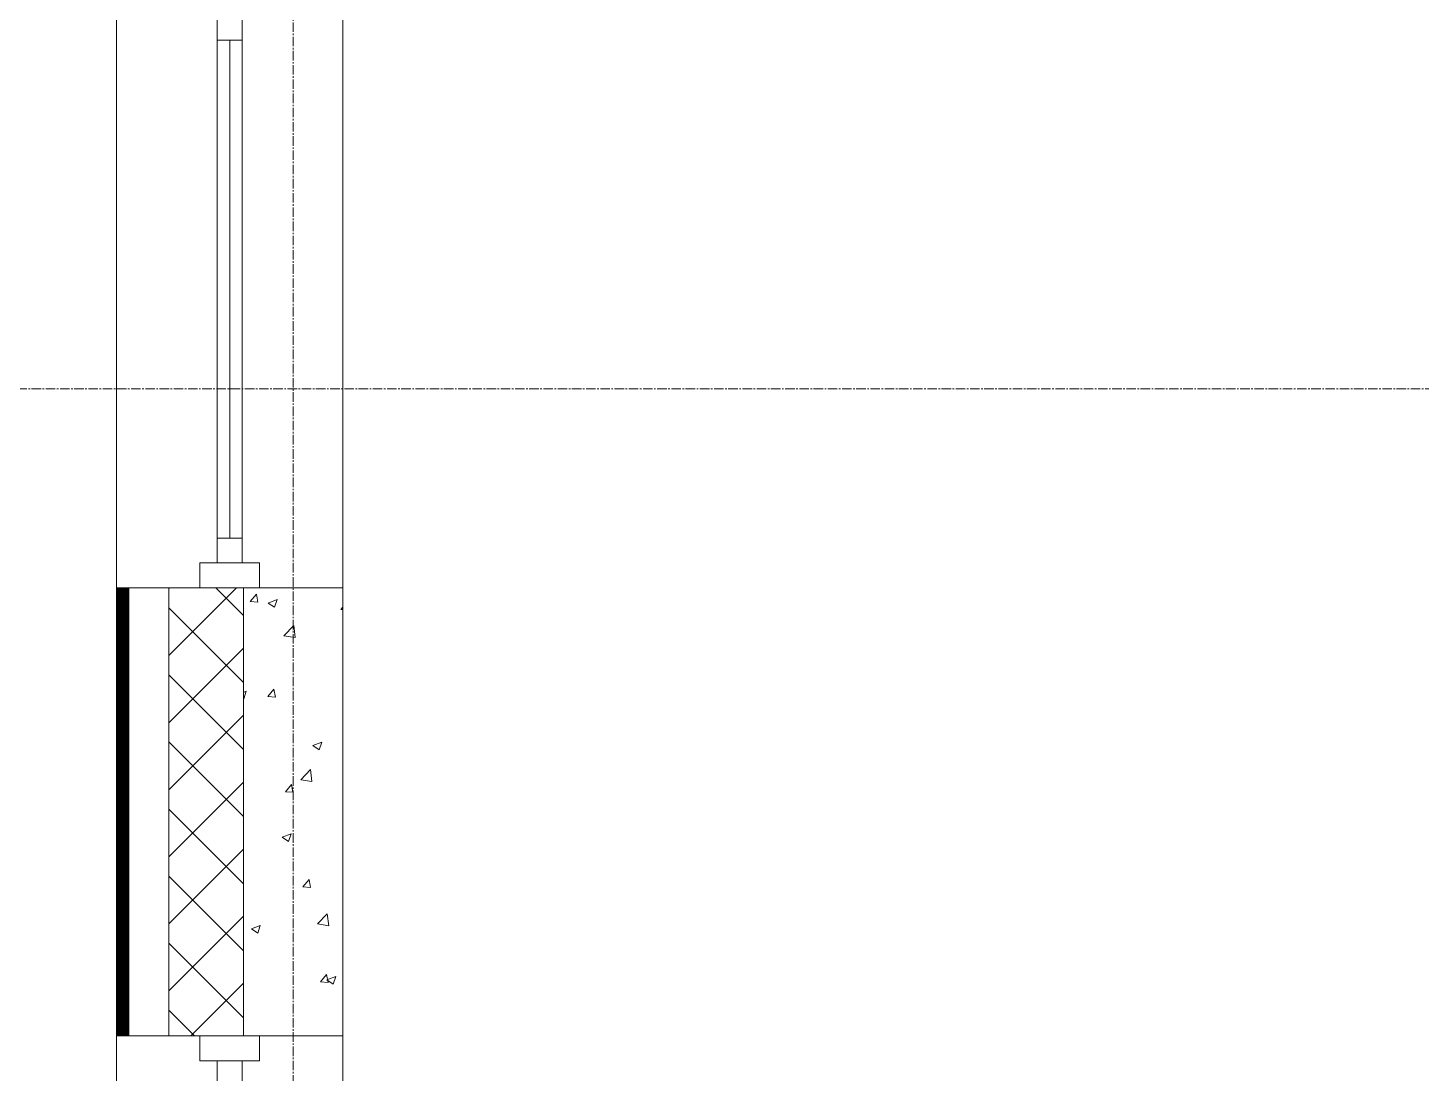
# Model space of a CAD drawing. Header units: millimetres. Extents: x 470010 to 1231400, y -134005 to 421770.
# Drawn here: x 508521 to 511321, y -123177 to -121077 of the extents above; entities that cross this region are included whole.
import ezdxf

# ---------------------------------------------------------------- set-up
doc = ezdxf.new("R2010")
doc.units = ezdxf.units.MM
doc.linetypes.add('CENTER2', pattern=[28.575, 19.05, -3.175, 3.175, -3.175])
for name, color, linetype, lineweight in [('A-Wall_Материал_Газоблок_Контур', 250, 'Continuous', 0), ('АР_Окна', 4, 'Continuous', 5), ('АР_Стены ПЕНОблок', 52, 'Continuous', 20), ('АР_Тонкая', 254, 'Continuous', 5), ('АР_Утеплитель', 31, 'Continuous', 0), ('АР_Штриховка', 8, 'Continuous', 0)]:
    doc.layers.add(name, color=color, linetype=linetype, lineweight=lineweight)
doc.layers.add('АР_Оси_РД_100', color=7, linetype='Continuous', lineweight=0, true_color=0x525252)

msp = doc.modelspace()

# ---------------------------------------------------------------- linework, layer by layer
at = {"layer": 'A-Wall_Материал_Газоблок_Контур', "color": 18, "linetype": 'Continuous', "lineweight": 0, "true_color": 0x000000}
for p, q in [((508698.932, -121001.687), (508698.932, -122201.687)), ((509153.932, -122201.687), (509153.932, -121001.687)), ((508698.932, -123101.687), (508698.932, -124301.687)), ((509153.932, -124301.687), (509153.932, -123101.687))]:
    msp.add_line(p, q, dxfattribs=at)
at = {"layer": 'АР_Окна', "color": 18, "linetype": 'Continuous', "lineweight": 5, "true_color": 0x000000}
for p, q in [((508698.932, -121001.687), (508698.932, -122201.687)), ((509153.932, -121001.687), (509153.932, -122201.687)), ((508901.432, -121101.687), (508951.432, -121101.687)), ((508926.432, -121101.687), (508926.432, -122101.687)), ((508901.432, -122101.687), (508951.432, -122101.687)), ((508698.932, -123101.687), (508698.932, -124301.687)), ((509153.932, -123101.687), (509153.932, -124301.687))]:
    msp.add_line(p, q, dxfattribs=at)
for points in [[(508901.432, -121051.687), (508951.432, -121051.687), (508951.432, -122151.687), (508901.432, -122151.687)], [(508986.432, -122151.687), (508986.432, -122201.687), (508866.432, -122201.687), (508866.432, -122151.687)], [(508986.432, -123151.687), (508986.432, -123101.687), (508866.432, -123101.687), (508866.432, -123151.687)], [(508901.432, -123151.687), (508951.432, -123151.687), (508951.432, -124251.687), (508901.432, -124251.687)]]:
    msp.add_lwpolyline(points, close=True, dxfattribs=at)
at = {"layer": 'АР_Оси_РД_100', "linetype": 'CENTER2'}
for p, q in [((509053.933, -133315.052), (509053.933, -98801.687)), ((503098.975, -121801.687), (538608.933, -121801.687))]:
    msp.add_line(p, q, dxfattribs=at)
at = {"layer": 'АР_Стены ПЕНОблок', "color": 18, "linetype": 'Continuous', "lineweight": 20, "true_color": 0x000000}
for p, q in [((509153.932, -122201.687), (508953.932, -122201.687)), ((508953.932, -122201.687), (508953.932, -123101.687)), ((509153.932, -123101.687), (509153.932, -122201.687)), ((508953.932, -123101.687), (509153.932, -123101.687))]:
    msp.add_line(p, q, dxfattribs=at)
at = {"layer": 'АР_Тонкая', "color": 18, "linetype": 'Continuous', "lineweight": 5, "true_color": 0x000000}
for p, q in [((508723.932, -122201.687), (508698.932, -122201.687)), ((508698.932, -122201.687), (508698.932, -123101.687)), ((508803.932, -122201.687), (508723.932, -122201.687)), ((508723.932, -122201.687), (508723.932, -123101.687)), ((508723.932, -123101.687), (508723.932, -122201.687)), ((508803.932, -123101.687), (508803.932, -122201.687)), ((508698.932, -123101.687), (508723.932, -123101.687)), ((508723.932, -123101.687), (508803.932, -123101.687))]:
    msp.add_line(p, q, dxfattribs=at)
at = {"layer": 'АР_Утеплитель', "color": 18, "linetype": 'Continuous', "lineweight": 0, "true_color": 0x000000}
for p, q in [((508953.932, -122201.687), (508803.932, -122201.687)), ((508803.932, -122201.687), (508803.932, -123101.687)), ((508953.932, -123101.687), (508953.932, -122201.687)), ((508803.932, -123101.687), (508953.932, -123101.687))]:
    msp.add_line(p, q, dxfattribs=at)
at = {"layer": 'АР_Штриховка', "color": 18, "linetype": 'Continuous', "lineweight": 0, "true_color": 0x000000}
for p, q in [((508698.932, -122202.687), (508723.932, -122202.687)), ((508698.932, -122203.687), (508723.932, -122203.687)), ((508698.932, -122204.687), (508723.932, -122204.687)), ((508698.932, -122205.687), (508723.932, -122205.687)), ((508698.932, -122206.687), (508723.932, -122206.687)), ((508698.932, -122207.687), (508723.932, -122207.687)), ((508698.932, -122208.687), (508723.932, -122208.687)), ((508698.932, -122209.687), (508723.932, -122209.687)), ((508698.932, -122210.687), (508723.932, -122210.687)), ((508698.932, -122211.687), (508723.932, -122211.687)), ((508698.932, -122212.687), (508723.932, -122212.687)), ((508698.932, -122213.687), (508723.932, -122213.687)), ((508698.932, -122214.687), (508723.932, -122214.687)), ((508698.932, -122215.687), (508723.932, -122215.687)), ((508698.932, -122216.687), (508723.932, -122216.687)), ((508698.932, -122217.687), (508723.932, -122217.687)), ((508698.932, -122218.687), (508723.932, -122218.687)), ((508698.932, -122219.687), (508723.932, -122219.687)), ((508698.932, -122220.687), (508723.932, -122220.687)), ((508803.932, -122203.184), (508805.429, -122201.687)), ((508803.932, -122337.887), (508940.133, -122201.687)), ((508953.932, -122257.295), (508898.324, -122201.687)), ((508967.791, -122229.098), (508980.036, -122214.505)), ((508983.023, -122230.417), (508980.086, -122214.496)), ((508698.932, -122221.687), (508723.932, -122221.687)), ((508698.932, -122222.687), (508723.932, -122222.687)), ((508698.932, -122223.687), (508723.932, -122223.687)), ((508698.932, -122224.687), (508723.932, -122224.687)), ((508698.932, -122225.687), (508723.932, -122225.687)), ((508698.932, -122226.687), (508723.932, -122226.687)), ((508698.932, -122227.687), (508723.932, -122227.687)), ((508698.932, -122228.687), (508723.932, -122228.687)), ((508698.932, -122229.687), (508723.932, -122229.687)), ((508698.932, -122230.687), (508723.932, -122230.687)), ((508698.932, -122231.687), (508723.932, -122231.687)), ((508698.932, -122232.687), (508723.932, -122232.687)), ((508698.932, -122233.687), (508723.932, -122233.687)), ((508698.932, -122234.687), (508723.932, -122234.687)), ((508698.932, -122235.687), (508723.932, -122235.687)), ((508698.932, -122236.687), (508723.932, -122236.687)), ((508698.932, -122237.687), (508723.932, -122237.687)), ((508698.932, -122238.687), (508723.932, -122238.687)), ((508698.932, -122239.687), (508723.932, -122239.687)), ((508698.932, -122240.687), (508723.932, -122240.687)), ((508698.932, -122241.687), (508723.932, -122241.687)), ((508698.932, -122242.687), (508723.932, -122242.687)), ((508698.932, -122243.687), (508723.932, -122243.687)), ((508698.932, -122244.687), (508723.932, -122244.687)), ((508698.932, -122245.687), (508723.932, -122245.687)), ((508698.932, -122246.687), (508723.932, -122246.687)), ((508698.932, -122247.687), (508723.932, -122247.687)), ((508698.932, -122248.687), (508723.932, -122248.687)), ((508953.932, -122391.999), (508803.932, -122241.999)), ((508967.791, -122229.098), (508982.973, -122230.426)), ((509003.772, -122232.216), (509016.407, -122240.738)), ((509003.778, -122232.203), (509021.563, -122225.376)), ((509016.409, -122240.739), (509021.559, -122225.39)), ((509149.975, -122245.037), (509153.932, -122240.321)), ((509149.975, -122245.037), (509153.932, -122245.383)), ((508698.932, -122249.687), (508723.932, -122249.687)), ((508698.932, -122250.687), (508723.932, -122250.687)), ((508698.932, -122251.687), (508723.932, -122251.687)), ((508698.932, -122252.687), (508723.932, -122252.687)), ((508698.932, -122253.687), (508723.932, -122253.687)), ((508698.932, -122254.687), (508723.932, -122254.687)), ((508698.932, -122255.687), (508723.932, -122255.687)), ((508698.932, -122256.687), (508723.932, -122256.687)), ((508698.932, -122257.687), (508723.932, -122257.687)), ((508698.932, -122258.687), (508723.932, -122258.687)), ((508698.932, -122259.687), (508723.932, -122259.687)), ((508698.932, -122260.687), (508723.932, -122260.687)), ((508698.932, -122261.687), (508723.932, -122261.687)), ((508698.932, -122262.687), (508723.932, -122262.687)), ((508698.932, -122263.687), (508723.932, -122263.687)), ((508698.932, -122264.687), (508723.932, -122264.687)), ((508698.932, -122265.687), (508723.932, -122265.687)), ((508698.932, -122266.687), (508723.932, -122266.687)), ((508698.932, -122267.687), (508723.932, -122267.687)), ((508698.932, -122268.687), (508723.932, -122268.687)), ((508698.932, -122269.687), (508723.932, -122269.687)), ((508698.932, -122270.687), (508723.932, -122270.687)), ((508698.932, -122271.687), (508723.932, -122271.687)), ((508698.932, -122272.687), (508723.932, -122272.687)), ((508698.932, -122273.687), (508723.932, -122273.687)), ((508698.932, -122274.687), (508723.932, -122274.687)), ((508698.932, -122275.687), (508723.932, -122275.687)), ((508698.932, -122276.687), (508723.932, -122276.687)), ((508698.932, -122277.687), (508723.932, -122277.687)), ((508698.932, -122278.687), (508723.932, -122278.687)), ((508698.932, -122279.687), (508723.932, -122279.687)), ((508698.932, -122280.687), (508723.932, -122280.687)), ((508698.932, -122281.687), (508723.932, -122281.687)), ((508698.932, -122282.687), (508723.932, -122282.687)), ((508698.932, -122283.687), (508723.932, -122283.687)), ((508698.932, -122284.687), (508723.932, -122284.687)), ((508698.932, -122285.687), (508723.932, -122285.687)), ((508698.932, -122286.687), (508723.932, -122286.687)), ((508698.932, -122287.687), (508723.932, -122287.687)), ((508698.932, -122288.687), (508723.932, -122288.687)), ((508698.932, -122289.687), (508723.932, -122289.687)), ((508698.932, -122290.687), (508723.932, -122290.687)), ((508698.932, -122291.687), (508723.932, -122291.687)), ((508698.932, -122292.687), (508723.932, -122292.687)), ((508698.932, -122293.687), (508723.932, -122293.687)), ((508698.932, -122294.687), (508723.932, -122294.687)), ((508698.932, -122295.687), (508723.932, -122295.687)), ((508698.932, -122296.687), (508723.932, -122296.687)), ((508698.932, -122297.687), (508723.932, -122297.687)), ((508698.932, -122298.687), (508723.932, -122298.687)), ((508698.932, -122299.687), (508723.932, -122299.687)), ((508698.932, -122300.687), (508723.932, -122300.687)), ((508698.932, -122301.687), (508723.932, -122301.687)), ((508698.932, -122302.687), (508723.932, -122302.687)), ((508698.932, -122303.687), (508723.932, -122303.687)), ((508698.932, -122304.687), (508723.932, -122304.687)), ((509035.376, -122298.071), (509055.159, -122277.452)), ((509035.385, -122298.091), (509057.975, -122301.594)), ((509057.978, -122301.573), (509055.172, -122277.45)), ((508698.932, -122305.687), (508723.932, -122305.687)), ((508698.932, -122306.687), (508723.932, -122306.687)), ((508698.932, -122307.687), (508723.932, -122307.687)), ((508698.932, -122308.687), (508723.932, -122308.687)), ((508698.932, -122309.687), (508723.932, -122309.687)), ((508698.932, -122310.687), (508723.932, -122310.687)), ((508698.932, -122311.687), (508723.932, -122311.687)), ((508698.932, -122312.687), (508723.932, -122312.687)), ((508698.932, -122313.687), (508723.932, -122313.687)), ((508698.932, -122314.687), (508723.932, -122314.687)), ((508698.932, -122315.687), (508723.932, -122315.687)), ((508698.932, -122316.687), (508723.932, -122316.687)), ((508698.932, -122317.687), (508723.932, -122317.687)), ((508698.932, -122318.687), (508723.932, -122318.687)), ((508698.932, -122319.687), (508723.932, -122319.687)), ((508698.932, -122320.687), (508723.932, -122320.687)), ((508698.932, -122321.687), (508723.932, -122321.687)), ((508698.932, -122322.687), (508723.932, -122322.687)), ((508698.932, -122323.687), (508723.932, -122323.687)), ((508698.932, -122324.687), (508723.932, -122324.687)), ((508698.932, -122325.687), (508723.932, -122325.687)), ((508698.932, -122326.687), (508723.932, -122326.687)), ((508698.932, -122327.687), (508723.932, -122327.687)), ((508698.932, -122328.687), (508723.932, -122328.687)), ((508698.932, -122329.687), (508723.932, -122329.687)), ((508698.932, -122330.687), (508723.932, -122330.687)), ((508698.932, -122331.687), (508723.932, -122331.687)), ((508698.932, -122332.687), (508723.932, -122332.687)), ((508803.932, -122472.591), (508953.932, -122322.591)), ((508698.932, -122333.687), (508723.932, -122333.687)), ((508698.932, -122334.687), (508723.932, -122334.687)), ((508698.932, -122335.687), (508723.932, -122335.687)), ((508698.932, -122336.687), (508723.932, -122336.687)), ((508698.932, -122337.687), (508723.932, -122337.687)), ((508698.932, -122338.687), (508723.932, -122338.687)), ((508698.932, -122339.687), (508723.932, -122339.687)), ((508698.932, -122340.687), (508723.932, -122340.687)), ((508698.932, -122341.687), (508723.932, -122341.687)), ((508698.932, -122342.687), (508723.932, -122342.687)), ((508698.932, -122343.687), (508723.932, -122343.687)), ((508698.932, -122344.687), (508723.932, -122344.687)), ((508698.932, -122345.687), (508723.932, -122345.687)), ((508698.932, -122346.687), (508723.932, -122346.687)), ((508698.932, -122347.687), (508723.932, -122347.687)), ((508698.932, -122348.687), (508723.932, -122348.687)), ((508698.932, -122349.687), (508723.932, -122349.687)), ((508698.932, -122350.687), (508723.932, -122350.687)), ((508698.932, -122351.687), (508723.932, -122351.687)), ((508698.932, -122352.687), (508723.932, -122352.687)), ((508698.932, -122353.687), (508723.932, -122353.687)), ((508698.932, -122354.687), (508723.932, -122354.687)), ((508698.932, -122355.687), (508723.932, -122355.687)), ((508698.932, -122356.687), (508723.932, -122356.687)), ((508698.932, -122357.687), (508723.932, -122357.687)), ((508698.932, -122358.687), (508723.932, -122358.687)), ((508698.932, -122359.687), (508723.932, -122359.687)), ((508698.932, -122360.687), (508723.932, -122360.687)), ((508698.932, -122361.687), (508723.932, -122361.687)), ((508698.932, -122362.687), (508723.932, -122362.687)), ((508698.932, -122363.687), (508723.932, -122363.687)), ((508698.932, -122364.687), (508723.932, -122364.687)), ((508698.932, -122365.687), (508723.932, -122365.687)), ((508698.932, -122366.687), (508723.932, -122366.687)), ((508698.932, -122367.687), (508723.932, -122367.687)), ((508698.932, -122368.687), (508723.932, -122368.687)), ((508698.932, -122369.687), (508723.932, -122369.687)), ((508698.932, -122370.687), (508723.932, -122370.687)), ((508698.932, -122371.687), (508723.932, -122371.687)), ((508698.932, -122372.687), (508723.932, -122372.687)), ((508698.932, -122373.687), (508723.932, -122373.687)), ((508698.932, -122374.687), (508723.932, -122374.687)), ((508698.932, -122375.687), (508723.932, -122375.687)), ((508698.932, -122376.687), (508723.932, -122376.687)), ((508698.932, -122377.687), (508723.932, -122377.687)), ((508698.932, -122378.687), (508723.932, -122378.687)), ((508698.932, -122379.687), (508723.932, -122379.687)), ((508698.932, -122380.687), (508723.932, -122380.687)), ((508698.932, -122381.687), (508723.932, -122381.687)), ((508698.932, -122382.687), (508723.932, -122382.687)), ((508698.932, -122383.687), (508723.932, -122383.687)), ((508698.932, -122384.687), (508723.932, -122384.687)), ((508698.932, -122385.687), (508723.932, -122385.687)), ((508698.932, -122386.687), (508723.932, -122386.687)), ((508698.932, -122387.687), (508723.932, -122387.687)), ((508698.932, -122388.687), (508723.932, -122388.687)), ((508953.932, -122526.703), (508803.932, -122376.703)), ((508698.932, -122389.687), (508723.932, -122389.687)), ((508698.932, -122390.687), (508723.932, -122390.687)), ((508698.932, -122391.687), (508723.932, -122391.687)), ((508698.932, -122392.687), (508723.932, -122392.687)), ((508698.932, -122393.687), (508723.932, -122393.687)), ((508698.932, -122394.687), (508723.932, -122394.687)), ((508698.932, -122395.687), (508723.932, -122395.687)), ((508698.932, -122396.687), (508723.932, -122396.687)), ((508698.932, -122397.687), (508723.932, -122397.687)), ((508698.932, -122398.687), (508723.932, -122398.687)), ((508698.932, -122399.687), (508723.932, -122399.687)), ((508698.932, -122400.687), (508723.932, -122400.687)), ((508698.932, -122401.687), (508723.932, -122401.687)), ((508698.932, -122402.687), (508723.932, -122402.687)), ((508698.932, -122403.687), (508723.932, -122403.687)), ((508698.932, -122404.687), (508723.932, -122404.687)), ((508698.932, -122405.687), (508723.932, -122405.687)), ((508698.932, -122406.687), (508723.932, -122406.687)), ((508698.932, -122407.687), (508723.932, -122407.687)), ((508698.932, -122408.687), (508723.932, -122408.687)), ((508698.932, -122409.687), (508723.932, -122409.687)), ((508698.932, -122410.687), (508723.932, -122410.687)), ((508698.932, -122411.687), (508723.932, -122411.687)), ((508698.932, -122412.687), (508723.932, -122412.687)), ((508698.932, -122413.687), (508723.932, -122413.687)), ((508698.932, -122414.687), (508723.932, -122414.687)), ((508698.932, -122415.687), (508723.932, -122415.687)), ((508698.932, -122416.687), (508723.932, -122416.687)), ((508953.932, -122411.802), (508959.761, -122409.564)), ((508954.607, -122424.927), (508959.757, -122409.578)), ((509003.034, -122420.155), (509015.279, -122405.561)), ((509018.266, -122421.474), (509015.329, -122405.553)), ((508698.932, -122417.687), (508723.932, -122417.687)), ((508698.932, -122418.687), (508723.932, -122418.687)), ((508698.932, -122419.687), (508723.932, -122419.687)), ((508698.932, -122420.687), (508723.932, -122420.687)), ((508698.932, -122421.687), (508723.932, -122421.687)), ((508698.932, -122422.687), (508723.932, -122422.687)), ((508698.932, -122423.687), (508723.932, -122423.687)), ((508698.932, -122424.687), (508723.932, -122424.687)), ((508698.932, -122425.687), (508723.932, -122425.687)), ((508698.932, -122426.687), (508723.932, -122426.687)), ((508698.932, -122427.687), (508723.932, -122427.687)), ((508698.932, -122428.687), (508723.932, -122428.687)), ((508698.932, -122429.687), (508723.932, -122429.687)), ((508698.932, -122430.687), (508723.932, -122430.687)), ((508698.932, -122431.687), (508723.932, -122431.687)), ((508698.932, -122432.687), (508723.932, -122432.687)), ((508698.932, -122433.687), (508723.932, -122433.687)), ((508698.932, -122434.687), (508723.932, -122434.687)), ((508698.932, -122435.687), (508723.932, -122435.687)), ((508698.932, -122436.687), (508723.932, -122436.687)), ((508698.932, -122437.687), (508723.932, -122437.687)), ((508698.932, -122438.687), (508723.932, -122438.687)), ((508698.932, -122439.687), (508723.932, -122439.687)), ((508698.932, -122440.687), (508723.932, -122440.687)), ((508698.932, -122441.687), (508723.932, -122441.687)), ((508698.932, -122442.687), (508723.932, -122442.687)), ((508698.932, -122443.687), (508723.932, -122443.687)), ((508698.932, -122444.687), (508723.932, -122444.687)), ((508953.932, -122424.473), (508954.605, -122424.926)), ((509003.034, -122420.155), (509018.216, -122421.483)), ((508698.932, -122445.687), (508723.932, -122445.687)), ((508698.932, -122446.687), (508723.932, -122446.687)), ((508698.932, -122447.687), (508723.932, -122447.687)), ((508698.932, -122448.687), (508723.932, -122448.687)), ((508698.932, -122449.687), (508723.932, -122449.687)), ((508698.932, -122450.687), (508723.932, -122450.687)), ((508698.932, -122451.687), (508723.932, -122451.687)), ((508698.932, -122452.687), (508723.932, -122452.687)), ((508698.932, -122453.687), (508723.932, -122453.687)), ((508698.932, -122454.687), (508723.932, -122454.687)), ((508698.932, -122455.687), (508723.932, -122455.687)), ((508698.932, -122456.687), (508723.932, -122456.687)), ((508698.932, -122457.687), (508723.932, -122457.687)), ((508698.932, -122458.687), (508723.932, -122458.687)), ((508698.932, -122459.687), (508723.932, -122459.687)), ((508698.932, -122460.687), (508723.932, -122460.687)), ((508698.932, -122461.687), (508723.932, -122461.687)), ((508698.932, -122462.687), (508723.932, -122462.687)), ((508698.932, -122463.687), (508723.932, -122463.687)), ((508698.932, -122464.687), (508723.932, -122464.687)), ((508698.932, -122465.687), (508723.932, -122465.687)), ((508698.932, -122466.687), (508723.932, -122466.687)), ((508698.932, -122467.687), (508723.932, -122467.687)), ((508698.932, -122468.687), (508723.932, -122468.687)), ((508698.932, -122469.687), (508723.932, -122469.687)), ((508698.932, -122470.687), (508723.932, -122470.687)), ((508698.932, -122471.687), (508723.932, -122471.687)), ((508698.932, -122472.687), (508723.932, -122472.687)), ((508803.932, -122607.295), (508953.932, -122457.295)), ((508698.932, -122473.687), (508723.932, -122473.687)), ((508698.932, -122474.687), (508723.932, -122474.687)), ((508698.932, -122475.687), (508723.932, -122475.687)), ((508698.932, -122476.687), (508723.932, -122476.687)), ((508698.932, -122477.687), (508723.932, -122477.687)), ((508698.932, -122478.687), (508723.932, -122478.687)), ((508698.932, -122479.687), (508723.932, -122479.687)), ((508698.932, -122480.687), (508723.932, -122480.687)), ((508698.932, -122481.687), (508723.932, -122481.687)), ((508698.932, -122482.687), (508723.932, -122482.687)), ((508698.932, -122483.687), (508723.932, -122483.687)), ((508698.932, -122484.687), (508723.932, -122484.687)), ((508698.932, -122485.687), (508723.932, -122485.687)), ((508698.932, -122486.687), (508723.932, -122486.687)), ((508698.932, -122487.687), (508723.932, -122487.687)), ((508698.932, -122488.687), (508723.932, -122488.687)), ((508698.932, -122489.687), (508723.932, -122489.687)), ((508698.932, -122490.687), (508723.932, -122490.687)), ((508698.932, -122491.687), (508723.932, -122491.687)), ((508698.932, -122492.687), (508723.932, -122492.687)), ((508698.932, -122493.687), (508723.932, -122493.687)), ((508698.932, -122494.687), (508723.932, -122494.687)), ((508698.932, -122495.687), (508723.932, -122495.687)), ((508698.932, -122496.687), (508723.932, -122496.687)), ((508698.932, -122497.687), (508723.932, -122497.687)), ((508698.932, -122498.687), (508723.932, -122498.687)), ((508698.932, -122499.687), (508723.932, -122499.687)), ((508698.932, -122500.687), (508723.932, -122500.687)), ((508698.932, -122501.687), (508723.932, -122501.687)), ((508698.932, -122502.687), (508723.932, -122502.687)), ((508698.932, -122503.687), (508723.932, -122503.687)), ((508698.932, -122504.687), (508723.932, -122504.687)), ((508698.932, -122505.687), (508723.932, -122505.687)), ((508698.932, -122506.687), (508723.932, -122506.687)), ((508698.932, -122507.687), (508723.932, -122507.687)), ((508698.932, -122508.687), (508723.932, -122508.687)), ((508698.932, -122509.687), (508723.932, -122509.687)), ((508698.932, -122510.687), (508723.932, -122510.687)), ((508698.932, -122511.687), (508723.932, -122511.687)), ((508698.932, -122512.687), (508723.932, -122512.687)), ((508698.932, -122513.687), (508723.932, -122513.687)), ((508698.932, -122514.687), (508723.932, -122514.687)), ((508698.932, -122515.687), (508723.932, -122515.687)), ((508698.932, -122516.687), (508723.932, -122516.687)), ((508698.932, -122517.687), (508723.932, -122517.687)), ((508698.932, -122518.687), (508723.932, -122518.687)), ((508698.932, -122519.687), (508723.932, -122519.687)), ((508698.932, -122520.687), (508723.932, -122520.687)), ((508698.932, -122521.687), (508723.932, -122521.687)), ((508698.932, -122522.687), (508723.932, -122522.687)), ((508698.932, -122523.687), (508723.932, -122523.687)), ((508698.932, -122524.687), (508723.932, -122524.687)), ((508698.932, -122525.687), (508723.932, -122525.687)), ((508698.932, -122526.687), (508723.932, -122526.687)), ((508698.932, -122527.687), (508723.932, -122527.687)), ((508698.932, -122528.687), (508723.932, -122528.687)), ((508953.932, -122661.407), (508803.932, -122511.407)), ((509093.584, -122518.67), (509106.219, -122527.192)), ((509093.59, -122518.656), (509111.375, -122511.829)), ((509106.221, -122527.192), (509111.371, -122511.843)), ((508698.932, -122529.687), (508723.932, -122529.687)), ((508698.932, -122530.687), (508723.932, -122530.687)), ((508698.932, -122531.687), (508723.932, -122531.687)), ((508698.932, -122532.687), (508723.932, -122532.687)), ((508698.932, -122533.687), (508723.932, -122533.687)), ((508698.932, -122534.687), (508723.932, -122534.687)), ((508698.932, -122535.687), (508723.932, -122535.687)), ((508698.932, -122536.687), (508723.932, -122536.687)), ((508698.932, -122537.687), (508723.932, -122537.687)), ((508698.932, -122538.687), (508723.932, -122538.687)), ((508698.932, -122539.687), (508723.932, -122539.687)), ((508698.932, -122540.687), (508723.932, -122540.687)), ((508698.932, -122541.687), (508723.932, -122541.687)), ((508698.932, -122542.687), (508723.932, -122542.687)), ((508698.932, -122543.687), (508723.932, -122543.687)), ((508698.932, -122544.687), (508723.932, -122544.687)), ((508698.932, -122545.687), (508723.932, -122545.687)), ((508698.932, -122546.687), (508723.932, -122546.687)), ((508698.932, -122547.687), (508723.932, -122547.687)), ((508698.932, -122548.687), (508723.932, -122548.687)), ((508698.932, -122549.687), (508723.932, -122549.687)), ((508698.932, -122550.687), (508723.932, -122550.687)), ((508698.932, -122551.687), (508723.932, -122551.687)), ((508698.932, -122552.687), (508723.932, -122552.687)), ((508698.932, -122553.687), (508723.932, -122553.687)), ((508698.932, -122554.687), (508723.932, -122554.687)), ((508698.932, -122555.687), (508723.932, -122555.687)), ((508698.932, -122556.687), (508723.932, -122556.687)), ((508698.932, -122557.687), (508723.932, -122557.687)), ((508698.932, -122558.687), (508723.932, -122558.687)), ((508698.932, -122559.687), (508723.932, -122559.687)), ((508698.932, -122560.687), (508723.932, -122560.687)), ((508698.932, -122561.687), (508723.932, -122561.687)), ((508698.932, -122562.687), (508723.932, -122562.687)), ((508698.932, -122563.687), (508723.932, -122563.687)), ((508698.932, -122564.687), (508723.932, -122564.687)), ((508698.932, -122565.687), (508723.932, -122565.687)), ((508698.932, -122566.687), (508723.932, -122566.687)), ((508698.932, -122567.687), (508723.932, -122567.687)), ((508698.932, -122568.687), (508723.932, -122568.687)), ((508698.932, -122569.687), (508723.932, -122569.687)), ((508698.932, -122570.687), (508723.932, -122570.687)), ((508698.932, -122571.687), (508723.932, -122571.687)), ((508698.932, -122572.687), (508723.932, -122572.687)), ((508698.932, -122573.687), (508723.932, -122573.687)), ((508698.932, -122574.687), (508723.932, -122574.687)), ((508698.932, -122575.687), (508723.932, -122575.687)), ((508698.932, -122576.687), (508723.932, -122576.687)), ((508698.932, -122577.687), (508723.932, -122577.687)), ((508698.932, -122578.687), (508723.932, -122578.687)), ((508698.932, -122579.687), (508723.932, -122579.687)), ((508698.932, -122580.687), (508723.932, -122580.687)), ((508698.932, -122581.687), (508723.932, -122581.687)), ((508698.932, -122582.687), (508723.932, -122582.687)), ((508698.932, -122583.687), (508723.932, -122583.687)), ((508698.932, -122584.687), (508723.932, -122584.687)), ((509069.05, -122587.539), (509088.834, -122566.92)), ((509091.653, -122591.041), (509088.847, -122566.919)), ((508698.932, -122585.687), (508723.932, -122585.687)), ((508698.932, -122586.687), (508723.932, -122586.687)), ((508698.932, -122587.687), (508723.932, -122587.687)), ((508698.932, -122588.687), (508723.932, -122588.687)), ((508698.932, -122589.687), (508723.932, -122589.687)), ((508698.932, -122590.687), (508723.932, -122590.687)), ((508698.932, -122591.687), (508723.932, -122591.687)), ((508698.932, -122592.687), (508723.932, -122592.687)), ((508698.932, -122593.687), (508723.932, -122593.687)), ((508698.932, -122594.687), (508723.932, -122594.687)), ((508698.932, -122595.687), (508723.932, -122595.687)), ((508698.932, -122596.687), (508723.932, -122596.687)), ((508698.932, -122597.687), (508723.932, -122597.687)), ((508698.932, -122598.687), (508723.932, -122598.687)), ((508698.932, -122599.687), (508723.932, -122599.687)), ((508698.932, -122600.687), (508723.932, -122600.687)), ((508698.932, -122601.687), (508723.932, -122601.687)), ((508698.932, -122602.687), (508723.932, -122602.687)), ((508698.932, -122603.687), (508723.932, -122603.687)), ((508698.932, -122604.687), (508723.932, -122604.687)), ((508698.932, -122605.687), (508723.932, -122605.687)), ((508698.932, -122606.687), (508723.932, -122606.687)), ((508698.932, -122607.687), (508723.932, -122607.687)), ((508698.932, -122608.687), (508723.932, -122608.687)), ((508698.932, -122609.687), (508723.932, -122609.687)), ((508698.932, -122610.687), (508723.932, -122610.687)), ((508698.932, -122611.687), (508723.932, -122611.687)), ((508698.932, -122612.687), (508723.932, -122612.687)), ((508803.932, -122741.999), (508953.932, -122591.999)), ((509038.277, -122611.211), (509050.523, -122596.618)), ((509038.277, -122611.212), (509053.459, -122612.54)), ((509053.508, -122612.531), (509050.571, -122596.609)), ((509069.06, -122587.559), (509091.65, -122591.062)), ((508698.932, -122613.687), (508723.932, -122613.687)), ((508698.932, -122614.687), (508723.932, -122614.687)), ((508698.932, -122615.687), (508723.932, -122615.687)), ((508698.932, -122616.687), (508723.932, -122616.687)), ((508698.932, -122617.687), (508723.932, -122617.687)), ((508698.932, -122618.687), (508723.932, -122618.687)), ((508698.932, -122619.687), (508723.932, -122619.687)), ((508698.932, -122620.687), (508723.932, -122620.687)), ((508698.932, -122621.687), (508723.932, -122621.687)), ((508698.932, -122622.687), (508723.932, -122622.687)), ((508698.932, -122623.687), (508723.932, -122623.687)), ((508698.932, -122624.687), (508723.932, -122624.687)), ((508698.932, -122625.687), (508723.932, -122625.687)), ((508698.932, -122626.687), (508723.932, -122626.687)), ((508698.932, -122627.687), (508723.932, -122627.687)), ((508698.932, -122628.687), (508723.932, -122628.687)), ((508698.932, -122629.687), (508723.932, -122629.687)), ((508698.932, -122630.687), (508723.932, -122630.687)), ((508698.932, -122631.687), (508723.932, -122631.687)), ((508698.932, -122632.687), (508723.932, -122632.687)), ((508698.932, -122633.687), (508723.932, -122633.687)), ((508698.932, -122634.687), (508723.932, -122634.687)), ((508698.932, -122635.687), (508723.932, -122635.687)), ((508698.932, -122636.687), (508723.932, -122636.687)), ((508698.932, -122637.687), (508723.932, -122637.687)), ((508698.932, -122638.687), (508723.932, -122638.687)), ((508698.932, -122639.687), (508723.932, -122639.687)), ((508698.932, -122640.687), (508723.932, -122640.687)), ((508698.932, -122641.687), (508723.932, -122641.687)), ((508698.932, -122642.687), (508723.932, -122642.687)), ((508698.932, -122643.687), (508723.932, -122643.687)), ((508698.932, -122644.687), (508723.932, -122644.687)), ((508698.932, -122645.687), (508723.932, -122645.687)), ((508698.932, -122646.687), (508723.932, -122646.687)), ((508698.932, -122647.687), (508723.932, -122647.687)), ((508698.932, -122648.687), (508723.932, -122648.687)), ((508698.932, -122649.687), (508723.932, -122649.687)), ((508698.932, -122650.687), (508723.932, -122650.687)), ((508698.932, -122651.687), (508723.932, -122651.687)), ((508698.932, -122652.687), (508723.932, -122652.687)), ((508698.932, -122653.687), (508723.932, -122653.687)), ((508698.932, -122654.687), (508723.932, -122654.687)), ((508698.932, -122655.687), (508723.932, -122655.687)), ((508698.932, -122656.687), (508723.932, -122656.687)), ((508698.932, -122657.687), (508723.932, -122657.687)), ((508698.932, -122658.687), (508723.932, -122658.687)), ((508698.932, -122659.687), (508723.932, -122659.687)), ((508698.932, -122660.687), (508723.932, -122660.687)), ((508698.932, -122661.687), (508723.932, -122661.687)), ((508698.932, -122662.687), (508723.932, -122662.687)), ((508698.932, -122663.687), (508723.932, -122663.687)), ((508698.932, -122664.687), (508723.932, -122664.687)), ((508698.932, -122665.687), (508723.932, -122665.687)), ((508698.932, -122666.687), (508723.932, -122666.687)), ((508698.932, -122667.687), (508723.932, -122667.687)), ((508698.932, -122668.687), (508723.932, -122668.687)), ((508953.932, -122796.111), (508803.932, -122646.111)), ((508698.932, -122669.687), (508723.932, -122669.687)), ((508698.932, -122670.687), (508723.932, -122670.687)), ((508698.932, -122671.687), (508723.932, -122671.687)), ((508698.932, -122672.687), (508723.932, -122672.687)), ((508698.932, -122673.687), (508723.932, -122673.687)), ((508698.932, -122674.687), (508723.932, -122674.687)), ((508698.932, -122675.687), (508723.932, -122675.687)), ((508698.932, -122676.687), (508723.932, -122676.687)), ((508698.932, -122677.687), (508723.932, -122677.687)), ((508698.932, -122678.687), (508723.932, -122678.687)), ((508698.932, -122679.687), (508723.932, -122679.687)), ((508698.932, -122680.687), (508723.932, -122680.687)), ((508698.932, -122681.687), (508723.932, -122681.687)), ((508698.932, -122682.687), (508723.932, -122682.687)), ((508698.932, -122683.687), (508723.932, -122683.687)), ((508698.932, -122684.687), (508723.932, -122684.687)), ((508698.932, -122685.687), (508723.932, -122685.687)), ((508698.932, -122686.687), (508723.932, -122686.687)), ((508698.932, -122687.687), (508723.932, -122687.687)), ((508698.932, -122688.687), (508723.932, -122688.687)), ((508698.932, -122689.687), (508723.932, -122689.687)), ((508698.932, -122690.687), (508723.932, -122690.687)), ((508698.932, -122691.687), (508723.932, -122691.687)), ((508698.932, -122692.687), (508723.932, -122692.687)), ((508698.932, -122693.687), (508723.932, -122693.687)), ((508698.932, -122694.687), (508723.932, -122694.687)), ((508698.932, -122695.687), (508723.932, -122695.687)), ((508698.932, -122696.687), (508723.932, -122696.687)), ((509031.788, -122702.844), (509049.573, -122696.018)), ((509044.419, -122711.38), (509049.569, -122696.031)), ((508698.932, -122697.687), (508723.932, -122697.687)), ((508698.932, -122698.687), (508723.932, -122698.687)), ((508698.932, -122699.687), (508723.932, -122699.687)), ((508698.932, -122700.687), (508723.932, -122700.687)), ((508698.932, -122701.687), (508723.932, -122701.687)), ((508698.932, -122702.687), (508723.932, -122702.687)), ((508698.932, -122703.687), (508723.932, -122703.687)), ((508698.932, -122704.687), (508723.932, -122704.687)), ((508698.932, -122705.687), (508723.932, -122705.687)), ((508698.932, -122706.687), (508723.932, -122706.687)), ((508698.932, -122707.687), (508723.932, -122707.687)), ((508698.932, -122708.687), (508723.932, -122708.687)), ((508698.932, -122709.687), (508723.932, -122709.687)), ((508698.932, -122710.687), (508723.932, -122710.687)), ((508698.932, -122711.687), (508723.932, -122711.687)), ((508698.932, -122712.687), (508723.932, -122712.687)), ((508698.932, -122713.687), (508723.932, -122713.687)), ((508698.932, -122714.687), (508723.932, -122714.687)), ((508698.932, -122715.687), (508723.932, -122715.687)), ((508698.932, -122716.687), (508723.932, -122716.687)), ((508698.932, -122717.687), (508723.932, -122717.687)), ((508698.932, -122718.687), (508723.932, -122718.687)), ((508698.932, -122719.687), (508723.932, -122719.687)), ((508698.932, -122720.687), (508723.932, -122720.687)), ((508698.932, -122721.687), (508723.932, -122721.687)), ((508698.932, -122722.687), (508723.932, -122722.687)), ((508698.932, -122723.687), (508723.932, -122723.687)), ((508698.932, -122724.687), (508723.932, -122724.687)), ((509031.782, -122702.858), (509044.417, -122711.38)), ((508698.932, -122725.687), (508723.932, -122725.687)), ((508698.932, -122726.687), (508723.932, -122726.687)), ((508698.932, -122727.687), (508723.932, -122727.687)), ((508698.932, -122728.687), (508723.932, -122728.687)), ((508698.932, -122729.687), (508723.932, -122729.687)), ((508698.932, -122730.687), (508723.932, -122730.687)), ((508698.932, -122731.687), (508723.932, -122731.687)), ((508698.932, -122732.687), (508723.932, -122732.687)), ((508698.932, -122733.687), (508723.932, -122733.687)), ((508698.932, -122734.687), (508723.932, -122734.687)), ((508698.932, -122735.687), (508723.932, -122735.687)), ((508698.932, -122736.687), (508723.932, -122736.687)), ((508698.932, -122737.687), (508723.932, -122737.687)), ((508698.932, -122738.687), (508723.932, -122738.687)), ((508698.932, -122739.687), (508723.932, -122739.687)), ((508698.932, -122740.687), (508723.932, -122740.687)), ((508698.932, -122741.687), (508723.932, -122741.687)), ((508698.932, -122742.687), (508723.932, -122742.687)), ((508698.932, -122743.687), (508723.932, -122743.687)), ((508698.932, -122744.687), (508723.932, -122744.687)), ((508698.932, -122745.687), (508723.932, -122745.687)), ((508698.932, -122746.687), (508723.932, -122746.687)), ((508698.932, -122747.687), (508723.932, -122747.687)), ((508698.932, -122748.687), (508723.932, -122748.687)), ((508698.932, -122749.687), (508723.932, -122749.687)), ((508698.932, -122750.687), (508723.932, -122750.687)), ((508698.932, -122751.687), (508723.932, -122751.687)), ((508698.932, -122752.687), (508723.932, -122752.687)), ((508803.932, -122876.703), (508953.932, -122726.703)), ((508698.932, -122753.687), (508723.932, -122753.687)), ((508698.932, -122754.687), (508723.932, -122754.687)), ((508698.932, -122755.687), (508723.932, -122755.687)), ((508698.932, -122756.687), (508723.932, -122756.687)), ((508698.932, -122757.687), (508723.932, -122757.687)), ((508698.932, -122758.687), (508723.932, -122758.687)), ((508698.932, -122759.687), (508723.932, -122759.687)), ((508698.932, -122760.687), (508723.932, -122760.687)), ((508698.932, -122761.687), (508723.932, -122761.687)), ((508698.932, -122762.687), (508723.932, -122762.687)), ((508698.932, -122763.687), (508723.932, -122763.687)), ((508698.932, -122764.687), (508723.932, -122764.687)), ((508698.932, -122765.687), (508723.932, -122765.687)), ((508698.932, -122766.687), (508723.932, -122766.687)), ((508698.932, -122767.687), (508723.932, -122767.687)), ((508698.932, -122768.687), (508723.932, -122768.687)), ((508698.932, -122769.687), (508723.932, -122769.687)), ((508698.932, -122770.687), (508723.932, -122770.687)), ((508698.932, -122771.687), (508723.932, -122771.687)), ((508698.932, -122772.687), (508723.932, -122772.687)), ((508698.932, -122773.687), (508723.932, -122773.687)), ((508698.932, -122774.687), (508723.932, -122774.687)), ((508698.932, -122775.687), (508723.932, -122775.687)), ((508698.932, -122776.687), (508723.932, -122776.687)), ((508698.932, -122777.687), (508723.932, -122777.687)), ((508698.932, -122778.687), (508723.932, -122778.687)), ((508698.932, -122779.687), (508723.932, -122779.687)), ((508698.932, -122780.687), (508723.932, -122780.687)), ((508698.932, -122781.687), (508723.932, -122781.687)), ((508698.932, -122782.687), (508723.932, -122782.687)), ((508698.932, -122783.687), (508723.932, -122783.687)), ((508698.932, -122784.687), (508723.932, -122784.687)), ((508698.932, -122785.687), (508723.932, -122785.687)), ((508698.932, -122786.687), (508723.932, -122786.687)), ((508698.932, -122787.687), (508723.932, -122787.687)), ((508698.932, -122788.687), (508723.932, -122788.687)), ((508698.932, -122789.687), (508723.932, -122789.687)), ((508698.932, -122790.687), (508723.932, -122790.687)), ((508698.932, -122791.687), (508723.932, -122791.687)), ((508698.932, -122792.687), (508723.932, -122792.687)), ((508698.932, -122793.687), (508723.932, -122793.687)), ((508698.932, -122794.687), (508723.932, -122794.687)), ((508698.932, -122795.687), (508723.932, -122795.687)), ((508698.932, -122796.687), (508723.932, -122796.687)), ((508698.932, -122797.687), (508723.932, -122797.687)), ((508698.932, -122798.687), (508723.932, -122798.687)), ((508698.932, -122799.687), (508723.932, -122799.687)), ((508698.932, -122800.687), (508723.932, -122800.687)), ((508698.932, -122801.687), (508723.932, -122801.687)), ((508698.932, -122802.687), (508723.932, -122802.687)), ((508698.932, -122803.687), (508723.932, -122803.687)), ((508698.932, -122804.687), (508723.932, -122804.687)), ((508698.932, -122805.687), (508723.932, -122805.687)), ((508698.932, -122806.687), (508723.932, -122806.687)), ((508698.932, -122807.687), (508723.932, -122807.687)), ((508698.932, -122808.687), (508723.932, -122808.687)), ((508953.932, -122930.814), (508803.932, -122780.814)), ((509073.521, -122802.268), (509085.766, -122787.675)), ((509073.521, -122802.268), (509088.703, -122803.597)), ((509088.751, -122803.588), (509085.814, -122787.666)), ((508698.932, -122809.687), (508723.932, -122809.687)), ((508698.932, -122810.687), (508723.932, -122810.687)), ((508698.932, -122811.687), (508723.932, -122811.687)), ((508698.932, -122812.687), (508723.932, -122812.687)), ((508698.932, -122813.687), (508723.932, -122813.687)), ((508698.932, -122814.687), (508723.932, -122814.687)), ((508698.932, -122815.687), (508723.932, -122815.687)), ((508698.932, -122816.687), (508723.932, -122816.687)), ((508698.932, -122817.687), (508723.932, -122817.687)), ((508698.932, -122818.687), (508723.932, -122818.687)), ((508698.932, -122819.687), (508723.932, -122819.687)), ((508698.932, -122820.687), (508723.932, -122820.687)), ((508698.932, -122821.687), (508723.932, -122821.687)), ((508698.932, -122822.687), (508723.932, -122822.687)), ((508698.932, -122823.687), (508723.932, -122823.687)), ((508698.932, -122824.687), (508723.932, -122824.687)), ((508698.932, -122825.687), (508723.932, -122825.687)), ((508698.932, -122826.687), (508723.932, -122826.687)), ((508698.932, -122827.687), (508723.932, -122827.687)), ((508698.932, -122828.687), (508723.932, -122828.687)), ((508698.932, -122829.687), (508723.932, -122829.687)), ((508698.932, -122830.687), (508723.932, -122830.687)), ((508698.932, -122831.687), (508723.932, -122831.687)), ((508698.932, -122832.687), (508723.932, -122832.687)), ((508698.932, -122833.687), (508723.932, -122833.687)), ((508698.932, -122834.687), (508723.932, -122834.687)), ((508698.932, -122835.687), (508723.932, -122835.687)), ((508698.932, -122836.687), (508723.932, -122836.687)), ((508698.932, -122837.687), (508723.932, -122837.687)), ((508698.932, -122838.687), (508723.932, -122838.687)), ((508698.932, -122839.687), (508723.932, -122839.687)), ((508698.932, -122840.687), (508723.932, -122840.687)), ((508698.932, -122841.687), (508723.932, -122841.687)), ((508698.932, -122842.687), (508723.932, -122842.687)), ((508698.932, -122843.687), (508723.932, -122843.687)), ((508698.932, -122844.687), (508723.932, -122844.687)), ((508698.932, -122845.687), (508723.932, -122845.687)), ((508698.932, -122846.687), (508723.932, -122846.687)), ((508698.932, -122847.687), (508723.932, -122847.687)), ((508698.932, -122848.687), (508723.932, -122848.687)), ((508698.932, -122849.687), (508723.932, -122849.687)), ((508698.932, -122850.687), (508723.932, -122850.687)), ((508698.932, -122851.687), (508723.932, -122851.687)), ((508698.932, -122852.687), (508723.932, -122852.687)), ((508698.932, -122853.687), (508723.932, -122853.687)), ((508698.932, -122854.687), (508723.932, -122854.687)), ((508698.932, -122855.687), (508723.932, -122855.687)), ((508698.932, -122856.687), (508723.932, -122856.687)), ((508698.932, -122857.687), (508723.932, -122857.687)), ((508698.932, -122858.687), (508723.932, -122858.687)), ((508698.932, -122859.687), (508723.932, -122859.687)), ((508698.932, -122860.687), (508723.932, -122860.687)), ((508698.932, -122861.687), (508723.932, -122861.687)), ((508698.932, -122862.687), (508723.932, -122862.687)), ((508698.932, -122863.687), (508723.932, -122863.687)), ((508698.932, -122864.687), (508723.932, -122864.687)), ((508803.932, -123011.407), (508953.932, -122861.407)), ((509102.725, -122877.008), (509122.509, -122856.389)), ((509125.328, -122880.51), (509122.521, -122856.387)), ((508698.932, -122865.687), (508723.932, -122865.687)), ((508698.932, -122866.687), (508723.932, -122866.687)), ((508698.932, -122867.687), (508723.932, -122867.687)), ((508698.932, -122868.687), (508723.932, -122868.687)), ((508698.932, -122869.687), (508723.932, -122869.687)), ((508698.932, -122870.687), (508723.932, -122870.687)), ((508698.932, -122871.687), (508723.932, -122871.687)), ((508698.932, -122872.687), (508723.932, -122872.687)), ((508698.932, -122873.687), (508723.932, -122873.687)), ((508698.932, -122874.687), (508723.932, -122874.687)), ((508698.932, -122875.687), (508723.932, -122875.687)), ((508698.932, -122876.687), (508723.932, -122876.687)), ((508698.932, -122877.687), (508723.932, -122877.687)), ((508698.932, -122878.687), (508723.932, -122878.687)), ((508698.932, -122879.687), (508723.932, -122879.687)), ((508698.932, -122880.687), (508723.932, -122880.687)), ((508698.932, -122881.687), (508723.932, -122881.687)), ((508698.932, -122882.687), (508723.932, -122882.687)), ((508698.932, -122883.687), (508723.932, -122883.687)), ((508698.932, -122884.687), (508723.932, -122884.687)), ((508698.932, -122885.687), (508723.932, -122885.687)), ((508698.932, -122886.687), (508723.932, -122886.687)), ((508698.932, -122887.687), (508723.932, -122887.687)), ((508698.932, -122888.687), (508723.932, -122888.687)), ((508698.932, -122889.687), (508723.932, -122889.687)), ((508698.932, -122890.687), (508723.932, -122890.687)), ((508698.932, -122891.687), (508723.932, -122891.687)), ((508698.932, -122892.687), (508723.932, -122892.687)), ((508969.98, -122887.045), (508982.615, -122895.568)), ((508969.986, -122887.033), (508987.771, -122880.206)), ((508982.617, -122895.568), (508987.767, -122880.219)), ((509102.735, -122877.027), (509125.324, -122880.531)), ((508698.932, -122893.687), (508723.932, -122893.687)), ((508698.932, -122894.687), (508723.932, -122894.687)), ((508698.932, -122895.687), (508723.932, -122895.687)), ((508698.932, -122896.687), (508723.932, -122896.687)), ((508698.932, -122897.687), (508723.932, -122897.687)), ((508698.932, -122898.687), (508723.932, -122898.687)), ((508698.932, -122899.687), (508723.932, -122899.687)), ((508698.932, -122900.687), (508723.932, -122900.687)), ((508698.932, -122901.687), (508723.932, -122901.687)), ((508698.932, -122902.687), (508723.932, -122902.687)), ((508698.932, -122903.687), (508723.932, -122903.687)), ((508698.932, -122904.687), (508723.932, -122904.687)), ((508698.932, -122905.687), (508723.932, -122905.687)), ((508698.932, -122906.687), (508723.932, -122906.687)), ((508698.932, -122907.687), (508723.932, -122907.687)), ((508698.932, -122908.687), (508723.932, -122908.687)), ((508698.932, -122909.687), (508723.932, -122909.687)), ((508698.932, -122910.687), (508723.932, -122910.687)), ((508698.932, -122911.687), (508723.932, -122911.687)), ((508698.932, -122912.687), (508723.932, -122912.687)), ((508698.932, -122913.687), (508723.932, -122913.687)), ((508698.932, -122914.687), (508723.932, -122914.687)), ((508698.932, -122915.687), (508723.932, -122915.687)), ((508698.932, -122916.687), (508723.932, -122916.687)), ((508698.932, -122917.687), (508723.932, -122917.687)), ((508698.932, -122918.687), (508723.932, -122918.687)), ((508698.932, -122919.687), (508723.932, -122919.687)), ((508698.932, -122920.687), (508723.932, -122920.687)), ((508953.932, -123065.518), (508803.932, -122915.518)), ((508698.932, -122921.687), (508723.932, -122921.687)), ((508698.932, -122922.687), (508723.932, -122922.687)), ((508698.932, -122923.687), (508723.932, -122923.687)), ((508698.932, -122924.687), (508723.932, -122924.687)), ((508698.932, -122925.687), (508723.932, -122925.687)), ((508698.932, -122926.687), (508723.932, -122926.687)), ((508698.932, -122927.687), (508723.932, -122927.687)), ((508698.932, -122928.687), (508723.932, -122928.687)), ((508698.932, -122929.687), (508723.932, -122929.687)), ((508698.932, -122930.687), (508723.932, -122930.687)), ((508698.932, -122931.687), (508723.932, -122931.687)), ((508698.932, -122932.687), (508723.932, -122932.687)), ((508698.932, -122933.687), (508723.932, -122933.687)), ((508698.932, -122934.687), (508723.932, -122934.687)), ((508698.932, -122935.687), (508723.932, -122935.687)), ((508698.932, -122936.687), (508723.932, -122936.687)), ((508698.932, -122937.687), (508723.932, -122937.687)), ((508698.932, -122938.687), (508723.932, -122938.687)), ((508698.932, -122939.687), (508723.932, -122939.687)), ((508698.932, -122940.687), (508723.932, -122940.687)), ((508698.932, -122941.687), (508723.932, -122941.687)), ((508698.932, -122942.687), (508723.932, -122942.687)), ((508698.932, -122943.687), (508723.932, -122943.687)), ((508698.932, -122944.687), (508723.932, -122944.687)), ((508698.932, -122945.687), (508723.932, -122945.687)), ((508698.932, -122946.687), (508723.932, -122946.687)), ((508698.932, -122947.687), (508723.932, -122947.687)), ((508698.932, -122948.687), (508723.932, -122948.687)), ((508698.932, -122949.687), (508723.932, -122949.687)), ((508698.932, -122950.687), (508723.932, -122950.687)), ((508698.932, -122951.687), (508723.932, -122951.687)), ((508698.932, -122952.687), (508723.932, -122952.687)), ((508698.932, -122953.687), (508723.932, -122953.687)), ((508698.932, -122954.687), (508723.932, -122954.687)), ((508698.932, -122955.687), (508723.932, -122955.687)), ((508698.932, -122956.687), (508723.932, -122956.687)), ((508698.932, -122957.687), (508723.932, -122957.687)), ((508698.932, -122958.687), (508723.932, -122958.687)), ((508698.932, -122959.687), (508723.932, -122959.687)), ((508698.932, -122960.687), (508723.932, -122960.687)), ((508698.932, -122961.687), (508723.932, -122961.687)), ((508698.932, -122962.687), (508723.932, -122962.687)), ((508698.932, -122963.687), (508723.932, -122963.687)), ((508698.932, -122964.687), (508723.932, -122964.687)), ((508698.932, -122965.687), (508723.932, -122965.687)), ((508698.932, -122966.687), (508723.932, -122966.687)), ((508698.932, -122967.687), (508723.932, -122967.687)), ((508698.932, -122968.687), (508723.932, -122968.687)), ((508698.932, -122969.687), (508723.932, -122969.687)), ((508698.932, -122970.687), (508723.932, -122970.687)), ((508698.932, -122971.687), (508723.932, -122971.687)), ((508698.932, -122972.687), (508723.932, -122972.687)), ((508698.932, -122973.687), (508723.932, -122973.687)), ((508698.932, -122974.687), (508723.932, -122974.687)), ((508698.932, -122975.687), (508723.932, -122975.687)), ((508698.932, -122976.687), (508723.932, -122976.687)), ((508698.932, -122977.687), (508723.932, -122977.687)), ((508698.932, -122978.687), (508723.932, -122978.687)), ((508698.932, -122979.687), (508723.932, -122979.687)), ((508698.932, -122980.687), (508723.932, -122980.687)), ((508698.932, -122981.687), (508723.932, -122981.687)), ((508698.932, -122982.687), (508723.932, -122982.687)), ((508698.932, -122983.687), (508723.932, -122983.687)), ((508698.932, -122984.687), (508723.932, -122984.687)), ((508698.932, -122985.687), (508723.932, -122985.687)), ((508698.932, -122986.687), (508723.932, -122986.687)), ((508698.932, -122987.687), (508723.932, -122987.687)), ((508698.932, -122988.687), (508723.932, -122988.687)), ((508698.932, -122989.687), (508723.932, -122989.687)), ((508698.932, -122990.687), (508723.932, -122990.687)), ((508698.932, -122991.687), (508723.932, -122991.687)), ((508698.932, -122992.687), (508723.932, -122992.687)), ((508698.932, -122993.687), (508723.932, -122993.687)), ((508698.932, -122994.687), (508723.932, -122994.687)), ((508698.932, -122995.687), (508723.932, -122995.687)), ((508698.932, -122996.687), (508723.932, -122996.687)), ((508698.932, -122997.687), (508723.932, -122997.687)), ((508698.932, -122998.687), (508723.932, -122998.687)), ((508698.932, -122999.687), (508723.932, -122999.687)), ((508698.932, -123000.687), (508723.932, -123000.687)), ((508698.932, -123001.687), (508723.932, -123001.687)), ((508698.932, -123002.687), (508723.932, -123002.687)), ((508698.932, -123003.687), (508723.932, -123003.687)), ((508698.932, -123004.687), (508723.932, -123004.687)), ((508848.356, -123101.687), (508953.932, -122996.111)), ((509108.764, -122993.325), (509121.009, -122978.732)), ((509108.764, -122993.325), (509123.946, -122994.654)), ((509123.994, -122994.645), (509121.057, -122978.723)), ((509121.595, -122989.311), (509134.229, -122997.833)), ((509121.601, -122989.298), (509139.385, -122982.471)), ((509134.231, -122997.833), (509139.381, -122982.484)), ((508698.932, -123005.687), (508723.932, -123005.687)), ((508698.932, -123006.687), (508723.932, -123006.687)), ((508698.932, -123007.687), (508723.932, -123007.687)), ((508698.932, -123008.687), (508723.932, -123008.687)), ((508698.932, -123009.687), (508723.932, -123009.687)), ((508698.932, -123010.687), (508723.932, -123010.687)), ((508698.932, -123011.687), (508723.932, -123011.687)), ((508698.932, -123012.687), (508723.932, -123012.687)), ((508698.932, -123013.687), (508723.932, -123013.687)), ((508698.932, -123014.687), (508723.932, -123014.687)), ((508698.932, -123015.687), (508723.932, -123015.687)), ((508698.932, -123016.687), (508723.932, -123016.687)), ((508698.932, -123017.687), (508723.932, -123017.687)), ((508698.932, -123018.687), (508723.932, -123018.687)), ((508698.932, -123019.687), (508723.932, -123019.687)), ((508698.932, -123020.687), (508723.932, -123020.687)), ((508698.932, -123021.687), (508723.932, -123021.687)), ((508698.932, -123022.687), (508723.932, -123022.687)), ((508698.932, -123023.687), (508723.932, -123023.687)), ((508698.932, -123024.687), (508723.932, -123024.687)), ((508698.932, -123025.687), (508723.932, -123025.687)), ((508698.932, -123026.687), (508723.932, -123026.687)), ((508698.932, -123027.687), (508723.932, -123027.687)), ((508698.932, -123028.687), (508723.932, -123028.687)), ((508698.932, -123029.687), (508723.932, -123029.687)), ((508698.932, -123030.687), (508723.932, -123030.687)), ((508698.932, -123031.687), (508723.932, -123031.687)), ((508698.932, -123032.687), (508723.932, -123032.687)), ((508698.932, -123033.687), (508723.932, -123033.687)), ((508698.932, -123034.687), (508723.932, -123034.687)), ((508698.932, -123035.687), (508723.932, -123035.687)), ((508698.932, -123036.687), (508723.932, -123036.687)), ((508698.932, -123037.687), (508723.932, -123037.687)), ((508698.932, -123038.687), (508723.932, -123038.687)), ((508698.932, -123039.687), (508723.932, -123039.687)), ((508698.932, -123040.687), (508723.932, -123040.687)), ((508698.932, -123041.687), (508723.932, -123041.687)), ((508698.932, -123042.687), (508723.932, -123042.687)), ((508698.932, -123043.687), (508723.932, -123043.687)), ((508698.932, -123044.687), (508723.932, -123044.687)), ((508698.932, -123045.687), (508723.932, -123045.687)), ((508698.932, -123046.687), (508723.932, -123046.687)), ((508698.932, -123047.687), (508723.932, -123047.687)), ((508698.932, -123048.687), (508723.932, -123048.687)), ((508698.932, -123049.687), (508723.932, -123049.687)), ((508698.932, -123050.687), (508723.932, -123050.687)), ((508698.932, -123051.687), (508723.932, -123051.687)), ((508698.932, -123052.687), (508723.932, -123052.687)), ((508698.932, -123053.687), (508723.932, -123053.687)), ((508698.932, -123054.687), (508723.932, -123054.687)), ((508698.932, -123055.687), (508723.932, -123055.687)), ((508698.932, -123056.687), (508723.932, -123056.687)), ((508698.932, -123057.687), (508723.932, -123057.687)), ((508698.932, -123058.687), (508723.932, -123058.687)), ((508698.932, -123059.687), (508723.932, -123059.687)), ((508698.932, -123060.687), (508723.932, -123060.687)), ((508855.397, -123101.687), (508803.932, -123050.222)), ((508698.932, -123061.687), (508723.932, -123061.687)), ((508698.932, -123062.687), (508723.932, -123062.687)), ((508698.932, -123063.687), (508723.932, -123063.687)), ((508698.932, -123064.687), (508723.932, -123064.687)), ((508698.932, -123065.687), (508723.932, -123065.687)), ((508698.932, -123066.687), (508723.932, -123066.687)), ((508698.932, -123067.687), (508723.932, -123067.687)), ((508698.932, -123068.687), (508723.932, -123068.687)), ((508698.932, -123069.687), (508723.932, -123069.687)), ((508698.932, -123070.687), (508723.932, -123070.687)), ((508698.932, -123071.687), (508723.932, -123071.687)), ((508698.932, -123072.687), (508723.932, -123072.687)), ((508698.932, -123073.687), (508723.932, -123073.687)), ((508698.932, -123074.687), (508723.932, -123074.687)), ((508698.932, -123075.687), (508723.932, -123075.687)), ((508698.932, -123076.687), (508723.932, -123076.687)), ((508698.932, -123077.687), (508723.932, -123077.687)), ((508698.932, -123078.687), (508723.932, -123078.687)), ((508698.932, -123079.687), (508723.932, -123079.687)), ((508698.932, -123080.687), (508723.932, -123080.687)), ((508698.932, -123081.687), (508723.932, -123081.687)), ((508698.932, -123082.687), (508723.932, -123082.687)), ((508698.932, -123083.687), (508723.932, -123083.687)), ((508698.932, -123084.687), (508723.932, -123084.687)), ((508698.932, -123085.687), (508723.932, -123085.687)), ((508698.932, -123086.687), (508723.932, -123086.687)), ((508698.932, -123087.687), (508723.932, -123087.687)), ((508698.932, -123088.687), (508723.932, -123088.687)), ((508698.932, -123089.687), (508723.932, -123089.687)), ((508698.932, -123090.687), (508723.932, -123090.687)), ((508698.932, -123091.687), (508723.932, -123091.687)), ((508698.932, -123092.687), (508723.932, -123092.687)), ((508698.932, -123093.687), (508723.932, -123093.687)), ((508698.932, -123094.687), (508723.932, -123094.687)), ((508698.932, -123095.687), (508723.932, -123095.687)), ((508698.932, -123096.687), (508723.932, -123096.687)), ((508698.932, -123097.687), (508723.932, -123097.687)), ((508698.932, -123098.687), (508723.932, -123098.687)), ((508698.932, -123099.687), (508723.932, -123099.687)), ((508698.932, -123100.687), (508723.932, -123100.687))]:
    msp.add_line(p, q, dxfattribs=at)

doc.saveas('drawing.dxf')
